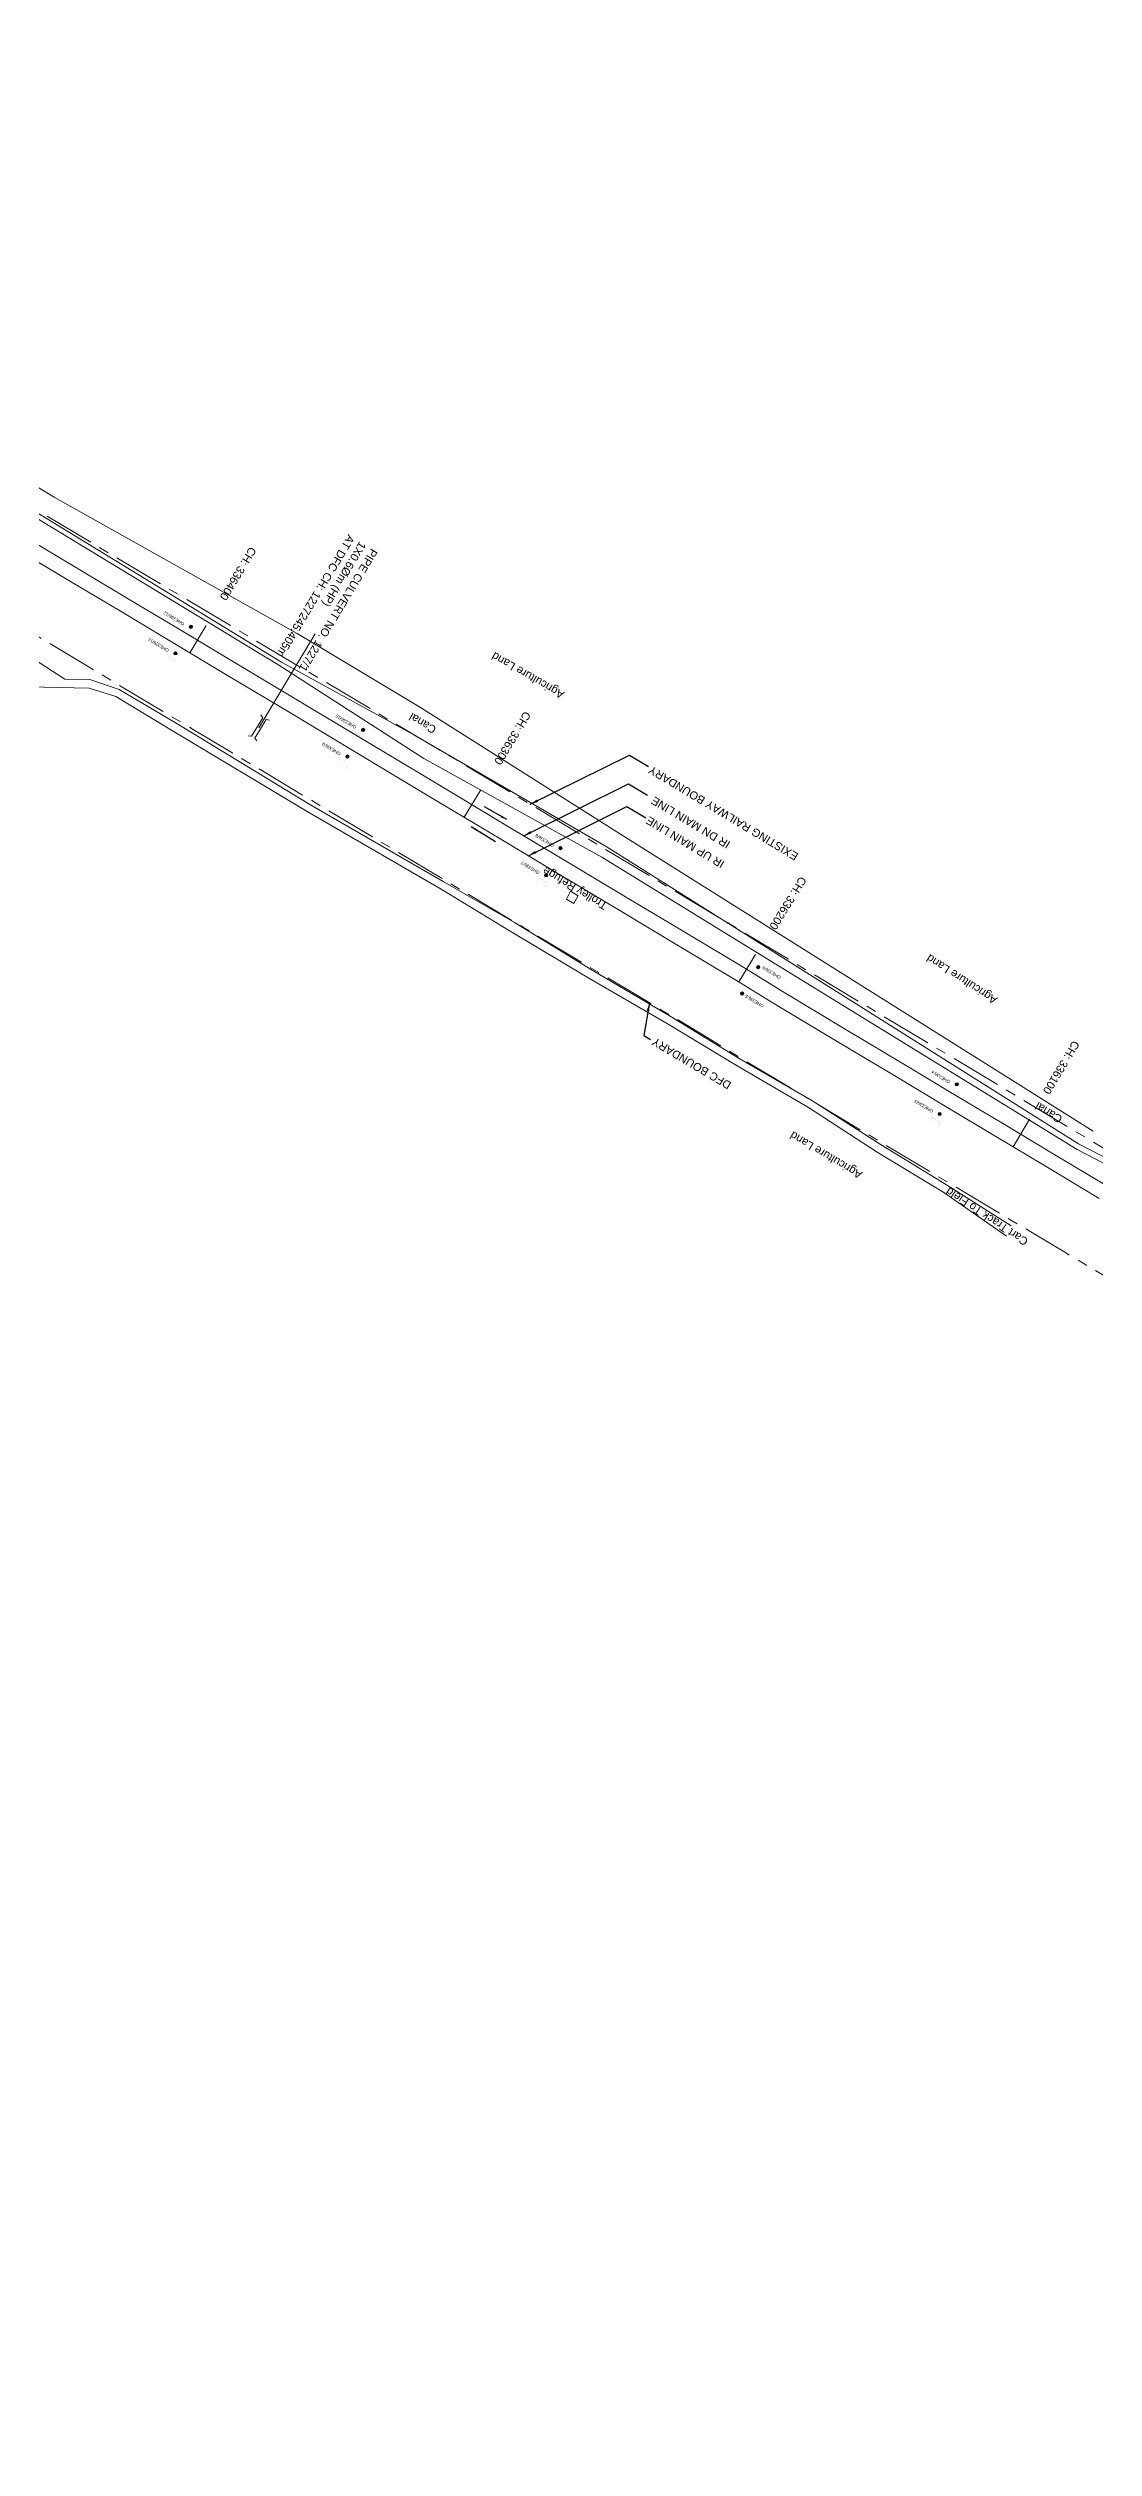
# Model space of a CAD drawing. Header units: metres. Extents: x 610236 to 616721, y 3398253 to 3402120.
# Drawn here: x 614307 to 614633, y 3399107 to 3399857 of the extents above; entities that cross this region are included whole.
import ezdxf
from ezdxf.enums import TextEntityAlignment as Align

# ---------------------------------------------------------------- set-up
doc = ezdxf.new("R2010")
doc.units = ezdxf.units.M
doc.header["$MEASUREMENT"] = 0
doc.linetypes.add('CENTER', pattern=[50.8, 31.75, -6.35, 6.35, -6.35])
for name, color, linetype, lineweight in [('CANAL BOTTOM', 5, 'Continuous', 0), ('Canal Center', 5, 'Continuous', 0), ('CANAL TOP', 5, 'Continuous', 0), ('Cart Track', 34, 'Continuous', 0), ('DFCC BOUNDARY', 6, 'CENTER', 0), ('EXISTING BRIDGE DETAILS', 7, 'Continuous', 0), ('Existing Chainage', 7, 'Continuous', 0), ('Existing IR Track', 143, 'Continuous', 0), ('Existing Railway Boundary', 7, 'CENTER', 0), ('flow direction', 7, 'Continuous', 0), ('OHE MAST', 8, 'Continuous', 0), ('OHE MAST TEXT', 8, 'Continuous', 0), ('Side Details', 251, 'Continuous', 0), ('Subroad Edge', 34, 'Continuous', 0), ('Text1', 251, 'Continuous', 0), ('Trolley Stand', 7, 'Continuous', 0)]:
    doc.layers.add(name, color=color, linetype=linetype, lineweight=lineweight)
doc.styles.get("Standard").update_dxf_attribs({"font": 'arial.ttf'})
doc.styles.add('Style-Arial', font='arial.ttf')
doc.styles.add('Text', font='arial.ttf', dxfattribs={"height": 2})
doc.dimstyles.new('ISO-25', dxfattribs={"dimtxt": 2.5, "dimasz": 2.5, "dimexe": 1.25, "dimexo": 0.625, "dimtad": 1, "dimtxsty": 'Standard', "dimcen": 2.5, "dimadec": 0, "dimazin": 0, "dimtfac": 1, "dimtmove": 0, "dimatfit": 3, "dimfxl": 1, "dimarcsym": 0})

# ---------------------------------------------------------------- blocks, each defined once
blk = doc.blocks.new('OHE MAST')
h = blk.add_hatch(color=256)
edge = h.paths.add_edge_path()
edge.add_arc((0, 0), 0.514, 0, 360)
at = {"const_width": 0.01, "flags": 128}
for points in [[(1.5, 3.5), (1.5, 2), (-1.5, 2), (-1.5, 3.5)], [(0, 2), (0, 0)]]:
    blk.add_lwpolyline(points, dxfattribs=at)
blk.add_circle((0, 0), 0.514)

msp = doc.modelspace()

# ---------------------------------------------------------------- linework, layer by layer
at = {"layer": 'CANAL BOTTOM', "flags": 128}
for points in [[(614069.5078, 3399858.6719), (614101.0628, 3399843.8626), (614123.5093, 3399829.6421), (614188.7508, 3399790.8774), (614242.8279, 3399756.5822), (614308.456, 3399716.8249), (614384.3881, 3399674.21), (614422.9645, 3399651.145), (614485.469, 3399611.5743), (614633.1725, 3399518.7727)], [(614628.628, 3399514.8388), (614480.9245, 3399607.6403), (614420.8322, 3399642.5625), (614379.5237, 3399665.3146), (614304.3463, 3399711.2254), (614237.1264, 3399751.9616), (614183.9834, 3399785.5512), (614116.6112, 3399822.3584), (614094.3556, 3399838.2437), (614068.0673, 3399856.7416)], [(614813.1349, 3399410.61), (614769.0633, 3399435.7629), (614730.72, 3399455.9962), (614691.4287, 3399481.292), (614671.6179, 3399492.5974), (614628.628, 3399514.8388)]]:
    msp.add_lwpolyline(points, dxfattribs=at)
at = {"layer": 'CANAL TOP', "flags": 128}
for points in [[(614066.9672, 3399855.8053), (614092.6369, 3399836.8995), (614115.2454, 3399820.9828), (614181.8572, 3399781.9318), (614236.8467, 3399748.4807), (614304.1517, 3399709.5533), (614378.3291, 3399664.4943), (614424.01, 3399635.1594), (614479.6659, 3399604.3587), (614628.232, 3399513.0163)], [(614628.232, 3399513.0163), (614671.1359, 3399490.7218), (614690.0504, 3399478.5243), (614729.2753, 3399454.4774), (614767.0682, 3399431.2004), (614810.5222, 3399408.0755)]]:
    msp.add_lwpolyline(points, dxfattribs=at)
at = {"layer": 'Cart Track', "flags": 128}
for points in [[(614606.0645, 3399485.9654), (614586.5041, 3399499.5483), (614565.6623, 3399512.2439), (614544.1649, 3399526.1467), (614521.8799, 3399539.1366), (614500.3441, 3399552.197), (614475.5958, 3399566.5097), (614450.9922, 3399581.2462), (614429.4296, 3399594.3835), (614387.5337, 3399618.6664), (614345.1242, 3399643.9966), (614327.7474, 3399654.4985), (614319.4383, 3399657.1466), (614267.2488, 3399658.2659)], [(614311.7633, 3399659.9431), (614319.6364, 3399659.8501), (614328.7472, 3399656.6798), (614346.5552, 3399646.1701), (614388.3189, 3399620.8179), (614430.0301, 3399596.7246), (614452.277, 3399583.8901), (614476.5755, 3399569.0928), (614501.4685, 3399554.3722), (614522.4925, 3399541.4094), (614545.2419, 3399528.3607), (614566.9415, 3399514.514), (614587.3215, 3399502.0018), (614607.5484, 3399489.1614)]]:
    msp.add_lwpolyline(points, dxfattribs=at)
at = {"layer": 'DFCC BOUNDARY', "lineweight": 0, "ltscale": 0.5, "flags": 128}
msp.add_lwpolyline([(614030.472, 3399814.7192), (614040.2031, 3399831.0381), (614044.5004, 3399828.4755), (614063.0426, 3399817.3497), (614068.4741, 3399814.4339), (614089.687, 3399801.9052), (614104.9142, 3399792.2299), (614127.8329, 3399778.4823), (614142.258, 3399769.8285), (614156.7065, 3399761.1607), (614171.658, 3399752.2), (614186.9324, 3399743.0459), (614205.1652, 3399732.1278), (614224.2654, 3399720.6902), (614237.9625, 3399712.4736), (614252.3436, 3399703.8466), (614270.7174, 3399692.8422), (614289.2771, 3399681.7266), (614303.832, 3399673.0267), (614318.6064, 3399664.1956), (614334.8295, 3399654.4722), (614351.8511, 3399644.2701), (614371.7919, 3399632.3324), (614391.5071, 3399620.5298), (614414.0714, 3399607.0051), (614436.2542, 3399593.7089), (614455.6252, 3399582.1122), (614475.4794, 3399570.2262), (614493.3592, 3399559.5245), (614511.3696, 3399548.7446), (614523.5691, 3399541.2362), (614542.9404, 3399529.6455), (614560.3536, 3399519.2165), (614577.2117, 3399509.1199), (614592.4979, 3399499.9626), (614608.1751, 3399490.571), (614624.8337, 3399480.6039), (614646.5141, 3399467.6322), (614658.722, 3399460.3488), (614674.202, 3399451.1131), (614693.1523, 3399439.7573), (614711.3314, 3399428.8797), (614727.7485, 3399419.0733), (614743.7791, 3399409.4977), (614760.097, 3399399.7221), (614769.5002, 3399394.089), (614837.6229, 3399350.1287), (614873.7182, 3399329.3507), (614930.3635, 3399295.3204), (615015.2753, 3399245.8749), (615015.2262, 3399245.7928), (615055.3881, 3399222.0203), (615086.6526, 3399204.1495), (615143.0011, 3399172.2017), (615143.0547, 3399169.7539), (615213.5565, 3399126.5258), (615218.7064, 3399124.0206), (615234.82, 3399115.8845), (615262.2211, 3399099.4943), (615282.0467, 3399087.7012), (615288.2768, 3399083.7839), (615306.5072, 3399072.7792), (615323.5449, 3399062.3688), (615330.7614, 3399058.1478), (615342.1811, 3399051.4855), (615348.617, 3399047.7605), (615355.4122, 3399043.2614), (615382.8908, 3399026.6271), (615395.0555, 3399019.7361), (615401.1137, 3399015.5991), (615407.4237, 3399011.8467), (615413.362, 3399008.187), (615429.5435, 3398998.8076), (615432.7274, 3398996.8346), (615438.9216, 3398993.1112), (615476.2187, 3398970.1936), (615487.2075, 3398964.1208), (615490.1532, 3398962.6313), (615493.0212, 3398961.1043), (615496.5547, 3398959.1377), (615501.8253, 3398956.0107), (615518.7362, 3398945.5631), (615529.6047, 3398939.1631), (615541.6489, 3398932.0416), (615560.2938, 3398920.9672), (615565.2936, 3398917.8836), (615572.5453, 3398913.4636), (615582.1013, 3398907.6938), (615626.4094, 3398878.636), (615711.0313, 3398825.3697), (615744.5852, 3398810.4445), (615776.0565, 3398792.1613), (615799.0242, 3398777.5748), (615813.3555, 3398769.012), (615835.4961, 3398756.3215), (615847.191, 3398749.5972), (615868.9093, 3398736.9504), (615885.3091, 3398727.0081), (615901.9021, 3398717.0798), (615922.1884, 3398704.9199), (615942.5882, 3398692.6919), (615949.6278, 3398688.4701), (615970.7591, 3398675.0974), (616056.0656, 3398622.8799), (616072.3874, 3398613.1076), (616096.3103, 3398598.7845), (616113.4533, 3398588.5045), (616130.3605, 3398578.3659), (616151.0552, 3398565.9857), (616158.9536, 3398561.2607), (616228.0059, 3398520.8509), (616231.2289, 3398518.906), (616247.3195, 3398509.2733), (616283.9979, 3398487.3031), (616304.6518, 3398474.9256), (616326.9405, 3398461.5588), (616349.7841, 3398447.8593), (616371.1383, 3398435.0259), (616392.4976, 3398422.1893), (616399.5331, 3398417.955), (616399.5239, 3398417.9398)], dxfattribs=at)
at = {"layer": 'EXISTING BRIDGE DETAILS', "color": 10}
msp.add_line((614390.0136, 3399674.0782), (614372.3704, 3399644.7571), dxfattribs=at)
for points in [[(614373.0423, 3399648.7873), (614373.6496, 3399647.9277), (614370.1658, 3399642.138), (614369.1218, 3399642.2719)], [(614375.723, 3399647.1771), (614374.6791, 3399647.3111), (614371.1953, 3399641.5214), (614371.8025, 3399640.6618)]]:
    msp.add_lwpolyline(points, dxfattribs=at)
at = {"layer": 'Existing Chainage', "linetype": 'Continuous', "lineweight": 13, "flags": 128}
for points in [[(614355.9906, 3399676.765), (614350.8497, 3399668.1877)], [(614441.7761, 3399625.3754), (614436.635, 3399616.7982)], [(614527.6701, 3399573.9389), (614522.4286, 3399565.4226)], [(614613.2766, 3399522.4861), (614608.1376, 3399513.9076)]]:
    msp.add_lwpolyline(points, dxfattribs=at)
at = {"layer": 'Existing IR Track', "flags": 128}
for points in [[(614637.4238, 3399501.6283), (614620.6305, 3399511.6851), (614605.1061, 3399520.9968), (614589.7326, 3399530.2182), (614572.9703, 3399540.2677), (614556.1465, 3399550.3541), (614536.3058, 3399562.2601), (614523.9689, 3399569.8585), (614506.0384, 3399580.5863), (614488.0681, 3399591.3379), (614468.3171, 3399603.1849), (614448.5919, 3399615.0165), (614426.7771, 3399628.0835), (614404.5003, 3399641.427), (614384.4853, 3399653.4107), (614364.0312, 3399665.6573), (614347.5261, 3399675.5364), (614331.022, 3399685.4148), (614316.5091, 3399694.1038), (614301.8603, 3399702.874)], [(614635.1024, 3399497.7665), (614618.4437, 3399507.7336), (614602.7759, 3399517.1196), (614587.4897, 3399526.2769), (614570.6298, 3399536.3746), (614553.2166, 3399546.8036), (614533.9455, 3399558.3343), (614521.7472, 3399565.842), (614503.6307, 3399576.6854), (614485.7508, 3399587.3872), (614465.8983, 3399599.2721), (614446.5273, 3399610.8689), (614424.3536, 3399624.1595), (614401.7893, 3399637.6843), (614382.0648, 3399649.4925), (614362.1241, 3399661.4302), (614345.1113, 3399671.6269), (614328.8779, 3399681.3565), (614314.0932, 3399690.1937), (614299.5384, 3399698.8936)]]:
    msp.add_lwpolyline(points, dxfattribs=at)
at = {"layer": 'Existing Railway Boundary', "ltscale": 0.5, "flags": 128}
msp.add_lwpolyline([(610348.171, 3402084.315), (610412.243, 3402047.407), (610816.4467, 3401806.0872), (610824.2343, 3401812.7137), (610961.1072, 3401721.668), (611001.8155, 3401693.5189), (611045.0981, 3401670.4754), (611172.8748, 3401594.2137), (611349.6069, 3401487.2448), (611525.6631, 3401378.4058), (611706.9713, 3401269.4918), (611862.7799, 3401176.1735), (611885.0197, 3401162.1783), (612031.1961, 3401075.6032), (612070.3216, 3401050.9396), (612243.7727, 3400946.4383), (612421.3412, 3400839.8744), (612607.2871, 3400728.8405), (612953.7211, 3400520.993), (613470.9913, 3400226.4951), (614012.4958, 3399887.3788), (614055.8113, 3399861.1262), (614186.33, 3399782.2122), (614439.2886, 3399631.6413), (615179.9123, 3399187.498), (615599.3011, 3398933.023), (615641.8291, 3398908.118), (615684.1749, 3398882.805), (615727.8421, 3398857.148), (615771.2115, 3398833.042), (615810.7222, 3398819.967), (615849.5142, 3398796.835), (615894.7969, 3398769.958), (615937.4983, 3398743.942), (615981.9902, 3398717.098), (616022.8552, 3398694.4624)], dxfattribs=at)
at = {"layer": 'Subroad Edge', "flags": 128}
msp.add_lwpolyline([(614076.4402, 3399866.7524), (614104.8737, 3399850.3921), (614127.503, 3399836.6016), (614198.6473, 3399793.8303, -0.31695548), (614208.8809, 3399770.6423), (614202.9342, 3399741.0406, 0.30765827), (614209.0441, 3399726.5358), (614311.7633, 3399659.9431)], format="xyb", dxfattribs=at)
at = {"layer": 'Trolley Stand'}
msp.add_3dface([(614470.8468, 3399589.8961), (614468.5526, 3399591.2779), (614469.8791, 3399593.6943), (614472.1735, 3399592.3124)], dxfattribs=at)

# ---------------------------------------------------------------- block references
at = {"layer": 'OHE MAST', "color": 2, "rotation": 149.0208306544455}
for p in [(614351.2053, 3399676.3227), (614346.3534, 3399668.0263), (614404.991, 3399644.1262), (614400.1116, 3399635.7962), (614466.6967, 3399607.1938), (614462.2081, 3399598.6721), (614528.5134, 3399570.0284), (614523.4736, 3399561.7299), (614590.5706, 3399533.391), (614585.2079, 3399524.1115)]:
    msp.add_blockref('OHE MAST', p, dxfattribs=at)

# ---------------------------------------------------------------- texts
at = {"layer": 'Canal Center', "style": 'Text'}
for rotation, p in [(149.1785748, (614428.1682, 3399644.897)), (148.6405141, (614623.8061, 3399523.2208))]:
    msp.add_text('Canal', height=2.5, rotation=rotation, dxfattribs=at).set_placement(p)
at = {"layer": 'Cart Track', "style": 'Text'}
msp.add_text('Cart Track To Field', height=2.5, rotation=146.5708032, dxfattribs=at).set_placement((614613.1204, 3399484.8998))
at = {"layer": 'DFCC BOUNDARY', "linetype": 'Continuous', "ltscale": 5}
msp.add_text('DFC BOUNDARY', height=2.5, rotation=149.3990418, dxfattribs=at).set_placement((614520.31, 3399533.8654))
at = {"layer": 'EXISTING BRIDGE DETAILS', "color": 10, "insert": (614409.6445, 3399699.738), "char_height": 2.5, "width": 47.844189, "attachment_point": 1, "rotation": 239}
msp.add_mtext('\\A1;PIPE CULVERT NO. 1227/1\\P1X0.6%%Cm (HP)\\PAT DFC CH: 1227245.405m', dxfattribs=at)
at = {"layer": 'Existing Chainage', "lineweight": 0, "char_height": 2.5, "attachment_point": 6, "line_spacing_factor": 0.6, "style": 'Style-Arial'}
for s, insert, rotation in [('CH: 336400', (614361.1316, 3399684.9256), 239.0629242), ('CH: 336300', (614446.9172, 3399633.536), 239.0619828), ('CH: 336200', (614532.9116, 3399582.0385), 238.388836), ('CH: 336100', (614618.4156, 3399530.648), 239.0759807)]:
    msp.add_mtext(s, dxfattribs=dict(at, insert=insert, rotation=rotation))
at = {"layer": 'Existing IR Track', "color": 7, "lineweight": 0}
for s, p in [('IR UP MAIN LINE', (614493.7829, 3399616.1329)), ('IR DN MAIN LINE', (614495.4169, 3399622.3671))]:
    msp.add_text(s, height=2.5, rotation=149, dxfattribs=at).set_placement(p, align=Align.MIDDLE_RIGHT)
at = {"layer": 'Existing Railway Boundary', "linetype": 'Continuous', "ltscale": 5}
msp.add_text('EXISTING RAILWAY BOUNDARY', height=2.5, rotation=149, dxfattribs=at).set_placement((614541.2736, 3399605.3321))
at = {"layer": 'OHE MAST TEXT'}
for s, p in [('OHE336/12', (614349.2855, 3399677.4786)), ('OHE336/11', (614344.4423, 3399669.1821)), ('OHE336/10', (614403.0277, 3399645.2451)), ('OHE336/9', (614398.1684, 3399636.9281)), ('OHE336/8', (614464.772, 3399608.3434)), ('OHE336/7', (614460.2941, 3399599.7982)), ('OHE336/6', (614535.6896, 3399567.0476)), ('OHE336/5', (614530.3445, 3399558.1605)), ('OHE336/4', (614588.6074, 3399534.4383)), ('OHE336/3', (614583.3289, 3399525.2653))]:
    msp.add_text(s, height=1, rotation=149, dxfattribs=at).set_placement(p)
at = {"layer": 'Side Details'}
for rotation, p in [(150.0619197, (614468.1373, 3399655.8515)), (147.0290201, (614603.4676, 3399560.3463)), (149.2712826, (614561.2463, 3399505.8283))]:
    msp.add_text('Agriculture Land', height=2.5, rotation=rotation, dxfattribs=at).set_placement(p)
at = {"layer": 'Text1', "style": 'Text'}
msp.add_text('Trolley Refuge', height=2.5, rotation=149.3383277, dxfattribs=at).set_placement((614481.5975, 3399589.8736))

# ---------------------------------------------------------------- leaders
at = {"layer": 'DFCC BOUNDARY', "linetype": 'Continuous', "lineweight": 0, "ltscale": 5}
msp.add_leader([(614494.5133, 3399558.8337), (614492.7012, 3399548.6634), (614494.8203, 3399547.4292)], dimstyle='ISO-25', override={"dimtxt": 0.5, "dimtad": 0}, dxfattribs=at)
at = {"layer": 'Existing IR Track', "color": 7, "lineweight": 0}
for points in [[(614455.2319, 3399611.0337), (614487.9762, 3399627.2425), (614493.8944, 3399623.6775)], [(614456.6588, 3399604.8035), (614487.4548, 3399620.1676), (614493.3731, 3399616.6026)]]:
    msp.add_leader(points, dimstyle='ISO-25', override={"dimtxt": 0.5, "dimtad": 0}, dxfattribs=at)
at = {"layer": 'Existing Railway Boundary', "linetype": 'Continuous', "ltscale": 5}
msp.add_leader([(614457.2456, 3399620.8727), (614488.2495, 3399636.2396), (614494.1678, 3399632.6745)], dimstyle='ISO-25', override={"dimtxt": 0.5, "dimtad": 0}, dxfattribs=at)
at = {"layer": 'flow direction', "lineweight": 0}
for points in [[(614449.9041, 3399616.0784), (614442.9015, 3399620.1224)], [(614438.7612, 3399613.8792), (614446.3763, 3399609.2506)]]:
    msp.add_leader(points, dimstyle='ISO-25', override={"dimtxt": 0.5, "dimasz": 2, "dimtad": 0}, dxfattribs=at)

doc.saveas('drawing.dxf')
